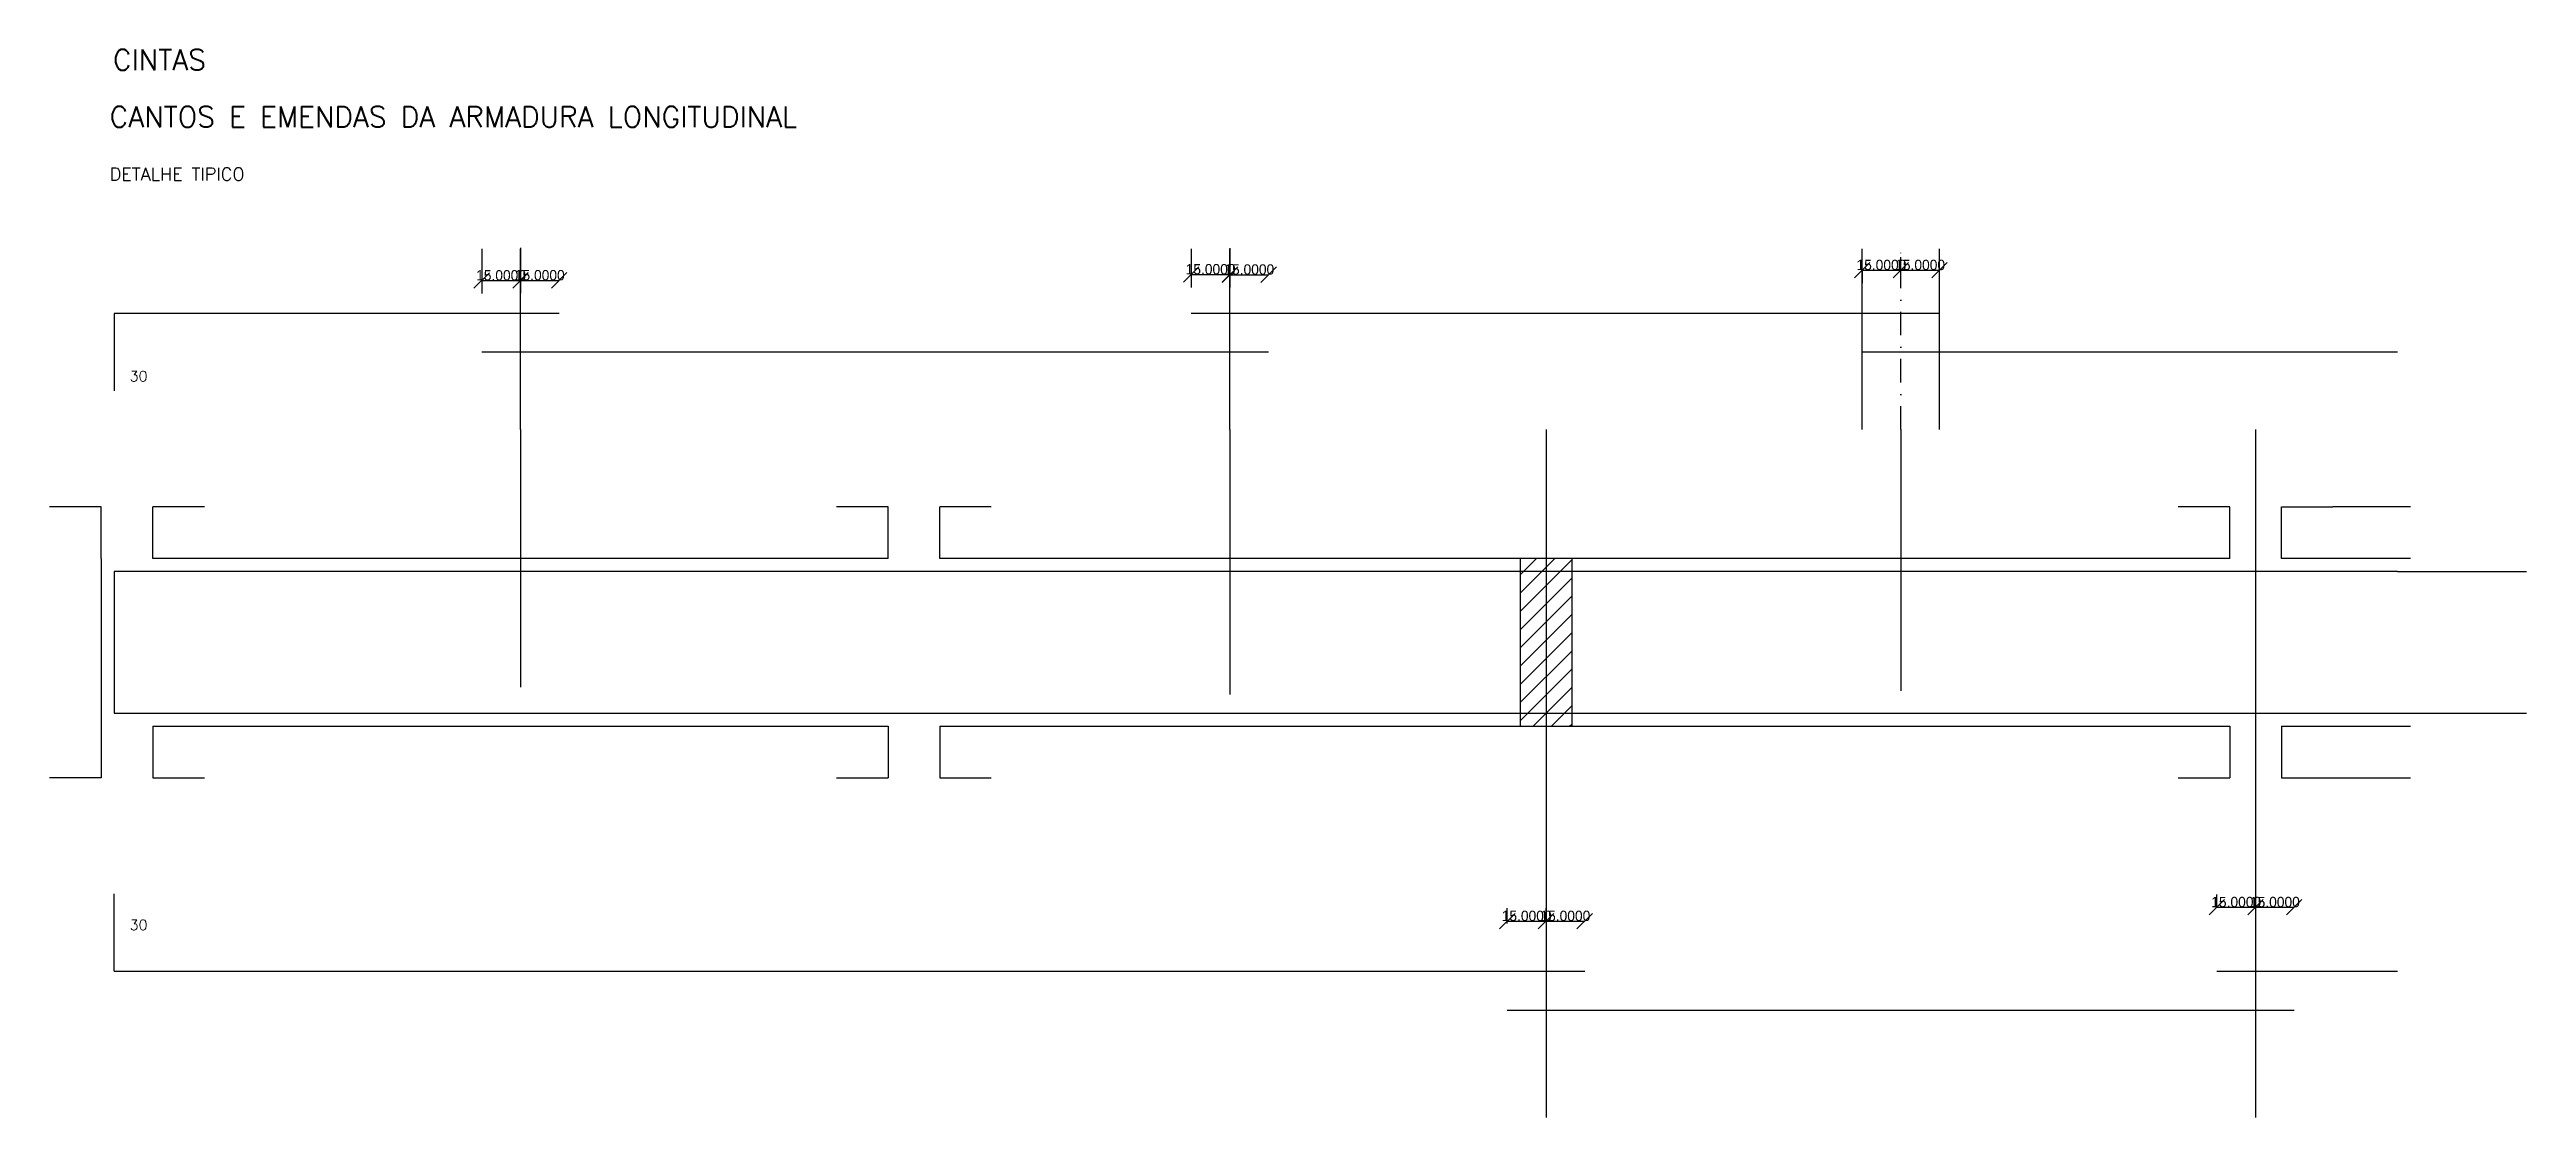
# Model space of a CAD drawing. Extents: x 10133 to 11093, y 13977 to 14391.
import ezdxf

# ---------------------------------------------------------------- set-up
doc = ezdxf.new("R2010")
doc.units = 0
doc.header["$LTSCALE"] = 9.07
doc.header["$MEASUREMENT"] = 0
doc.header["$PDMODE"] = 35
doc.header["$PDSIZE"] = -20
doc.linetypes.add('DASHDOTX2', pattern=[2, 1, -0.5, 0, -0.5])
doc.layers.get('0').update_dxf_attribs({"linetype": 'CONTINUOUS'})
doc.layers.get('DEFPOINTS').update_dxf_attribs({"linetype": 'CONTINUOUS'})
for name, color, linetype in [('PENA02', 2, 'CONTINUOUS'), ('PENA03', 3, 'CONTINUOUS'), ('PENA05', 5, 'CONTINUOUS'), ('PENA06', 6, 'CONTINUOUS'), ('PONTOTRACO', 7, 'DASHDOTX2'), ('VERDE03', 3, 'CONTINUOUS')]:
    doc.layers.add(name, color=color, linetype=linetype)
doc.styles.add('ROMANS', font='ROMANS', dxfattribs={"height": 0.2})
doc.dimstyles.new('MYRIAM', dxfattribs={"dimtxt": 4, "dimasz": 0, "dimexe": 5, "dimexo": 0, "dimgap": 0, "dimtad": 1, "dimdec": 4, "dimzin": 0, "dimtxsty": 'STANDARD', "dimtsz": 3, "dimcen": 0, "dimdle": 5, "dimse2": 1, "dimazin": 3, "dimtfac": 1, "dimtdec": 4, "dimtix": 1, "dimtmove": 0, "dimatfit": 3, "dimtolj": 1, "dimtzin": 0})

# ---------------------------------------------------------------- blocks, each defined once
blk = doc.blocks.new('*X0')
at = {"color": 0}
for p, q in [((1562.87, 1336.6), (1576.32, 1350.04)), ((1562.87, 1343.67), (1569.24, 1350.04)), ((1562.87, 1329.53), (1582.87, 1349.53)), ((1562.87, 1322.45), (1582.87, 1342.45)), ((1562.87, 1315.38), (1582.87, 1335.38)), ((1562.87, 1308.31), (1582.87, 1328.31)), ((1562.87, 1301.24), (1582.87, 1321.24)), ((1562.87, 1294.17), (1582.87, 1314.17)), ((1562.87, 1287.1), (1582.87, 1307.1)), ((1567.88, 1285.04), (1582.87, 1300.03)), ((1574.96, 1285.04), (1582.87, 1292.96)), ((1582.03, 1285.04), (1582.87, 1285.89))]:
    blk.add_line(p, q, dxfattribs=at)
blk = doc.blocks.new('*D10')
at = {"color": 0, "linetype": 'BYBLOCK'}
for p, q in [((10297.37, 14298.25), (10303.37, 14304.25)), ((10300.37, 14313.54), (10300.37, 14296.25)), ((10312.37, 14298.25), (10318.37, 14304.25)), ((10300.37, 14301.25), (10315.37, 14301.25))]:
    blk.add_line(p, q, dxfattribs=at)
at = {"layer": 'DEFPOINTS', "color": 0, "linetype": 'BYBLOCK'}
for p in [(10300.37, 14313.54), (10315.37, 14313.54), (10315.37, 14301.25)]:
    blk.add_point(p, dxfattribs=at)
at = {"color": 0, "linetype": 'BYBLOCK', "insert": (10307.87, 14303.25), "char_height": 4, "attachment_point": 5}
blk.add_mtext('\\A1;15.0000', dxfattribs=at)
blk = doc.blocks.new('*D9')
at = {"color": 0, "linetype": 'BYBLOCK'}
for p, q in [((10315.37, 14313.98), (10315.37, 14296.31)), ((10312.37, 14298.31), (10318.37, 14304.31)), ((10327.37, 14298.31), (10333.37, 14304.31)), ((10315.37, 14301.31), (10330.37, 14301.31))]:
    blk.add_line(p, q, dxfattribs=at)
at = {"layer": 'DEFPOINTS', "color": 0, "linetype": 'BYBLOCK'}
for p in [(10315.37, 14313.98), (10330.37, 14313.98), (10330.37, 14301.31)]:
    blk.add_point(p, dxfattribs=at)
at = {"color": 0, "linetype": 'BYBLOCK', "insert": (10322.87, 14303.31), "char_height": 4, "attachment_point": 5}
blk.add_mtext('\\A1;15.0000', dxfattribs=at)
blk = doc.blocks.new('*D8')
at = {"color": 0, "linetype": 'BYBLOCK'}
for p, q in [((10572.37, 14300.62), (10578.37, 14306.62)), ((10575.37, 14313.54), (10575.37, 14298.62)), ((10587.37, 14300.62), (10593.37, 14306.62)), ((10575.37, 14303.62), (10590.37, 14303.62))]:
    blk.add_line(p, q, dxfattribs=at)
at = {"layer": 'DEFPOINTS', "color": 0, "linetype": 'BYBLOCK'}
for p in [(10575.37, 14313.54), (10590.37, 14313.54), (10590.37, 14303.62)]:
    blk.add_point(p, dxfattribs=at)
at = {"color": 0, "linetype": 'BYBLOCK', "insert": (10582.87, 14305.62), "char_height": 4, "attachment_point": 5}
blk.add_mtext('\\A1;15.0000', dxfattribs=at)
blk = doc.blocks.new('*D7')
at = {"color": 0, "linetype": 'BYBLOCK'}
for p, q in [((10590.37, 14313.81), (10590.37, 14298.51)), ((10587.37, 14300.51), (10593.37, 14306.51)), ((10602.37, 14300.51), (10608.37, 14306.51)), ((10590.37, 14303.51), (10605.37, 14303.51))]:
    blk.add_line(p, q, dxfattribs=at)
at = {"layer": 'DEFPOINTS', "color": 0, "linetype": 'BYBLOCK'}
for p in [(10590.37, 14313.81), (10605.37, 14313.81), (10605.37, 14303.51)]:
    blk.add_point(p, dxfattribs=at)
at = {"color": 0, "linetype": 'BYBLOCK', "insert": (10597.87, 14305.51), "char_height": 4, "attachment_point": 5}
blk.add_mtext('\\A1;15.0000', dxfattribs=at)
blk = doc.blocks.new('*D6')
at = {"color": 0, "linetype": 'BYBLOCK'}
for p, q in [((10832.37, 14302.28), (10838.37, 14308.28)), ((10835.37, 14305.76), (10835.37, 14300.28)), ((10835.37, 14305.28), (10850.37, 14305.28)), ((10847.37, 14302.28), (10853.37, 14308.28))]:
    blk.add_line(p, q, dxfattribs=at)
at = {"layer": 'DEFPOINTS', "color": 0, "linetype": 'BYBLOCK'}
for p in [(10835.37, 14305.76), (10850.37, 14305.28), (10850.37, 14304.32)]:
    blk.add_point(p, dxfattribs=at)
at = {"color": 0, "linetype": 'BYBLOCK', "insert": (10842.87, 14307.28), "char_height": 4, "attachment_point": 5}
blk.add_mtext('\\A1;15.0000', dxfattribs=at)
blk = doc.blocks.new('*D5')
at = {"color": 0, "linetype": 'BYBLOCK'}
for p, q in [((10847.37, 14302.28), (10853.37, 14308.28)), ((10850.37, 14304.32), (10850.37, 14310.28)), ((10850.37, 14305.28), (10865.37, 14305.28)), ((10862.37, 14302.28), (10868.37, 14308.28))]:
    blk.add_line(p, q, dxfattribs=at)
at = {"layer": 'DEFPOINTS', "color": 0, "linetype": 'BYBLOCK'}
for p in [(10850.37, 14304.32), (10865.37, 14305.28), (10865.37, 14304.8)]:
    blk.add_point(p, dxfattribs=at)
at = {"color": 0, "linetype": 'BYBLOCK', "insert": (10857.87, 14307.28), "char_height": 4, "attachment_point": 5}
blk.add_mtext('\\A1;15.0000', dxfattribs=at)
blk = doc.blocks.new('*D4')
at = {"color": 0, "linetype": 'BYBLOCK'}
for p, q in [((10694.87, 14050.01), (10700.87, 14056.01)), ((10697.87, 14052.05), (10697.87, 14058.01)), ((10709.87, 14050.01), (10715.87, 14056.01)), ((10697.87, 14053.01), (10712.87, 14053.01))]:
    blk.add_line(p, q, dxfattribs=at)
at = {"layer": 'DEFPOINTS', "color": 0, "linetype": 'BYBLOCK'}
for p in [(10697.87, 14052.05), (10712.87, 14053.01), (10712.87, 14053.01)]:
    blk.add_point(p, dxfattribs=at)
at = {"color": 0, "linetype": 'BYBLOCK', "insert": (10705.37, 14055.01), "char_height": 4, "attachment_point": 5}
blk.add_mtext('\\A1;15.0000', dxfattribs=at)
blk = doc.blocks.new('*D3')
at = {"color": 0, "linetype": 'BYBLOCK'}
for p, q in [((10709.87, 14050.01), (10715.87, 14056.01)), ((10712.87, 14053.01), (10712.87, 14058.01)), ((10724.87, 14050.01), (10730.87, 14056.01)), ((10712.87, 14053.01), (10727.87, 14053.01))]:
    blk.add_line(p, q, dxfattribs=at)
at = {"layer": 'DEFPOINTS', "color": 0, "linetype": 'BYBLOCK'}
for p in [(10712.87, 14053.01), (10727.87, 14053.97), (10727.87, 14053.01)]:
    blk.add_point(p, dxfattribs=at)
at = {"color": 0, "linetype": 'BYBLOCK', "insert": (10720.37, 14055.01), "char_height": 4, "attachment_point": 5}
blk.add_mtext('\\A1;15.0000', dxfattribs=at)
blk = doc.blocks.new('*D2')
at = {"color": 0, "linetype": 'BYBLOCK'}
for p, q in [((10969.87, 14055.37), (10975.87, 14061.37)), ((10972.87, 14058.37), (10972.87, 14063.37)), ((10972.87, 14058.37), (10987.87, 14058.37)), ((10984.87, 14055.37), (10990.87, 14061.37))]:
    blk.add_line(p, q, dxfattribs=at)
at = {"layer": 'DEFPOINTS', "color": 0, "linetype": 'BYBLOCK'}
for p in [(10972.87, 14058.37), (10987.87, 14059.81), (10987.87, 14058.37)]:
    blk.add_point(p, dxfattribs=at)
at = {"color": 0, "linetype": 'BYBLOCK', "insert": (10980.37, 14060.37), "char_height": 4, "attachment_point": 5}
blk.add_mtext('\\A1;15.0000', dxfattribs=at)
blk = doc.blocks.new('*D1')
at = {"color": 0, "linetype": 'BYBLOCK'}
for p, q in [((10984.87, 14055.37), (10990.87, 14061.37)), ((10987.87, 14059.81), (10987.87, 14053.37)), ((10987.87, 14058.37), (11002.87, 14058.37)), ((10999.87, 14055.37), (11005.87, 14061.37))]:
    blk.add_line(p, q, dxfattribs=at)
at = {"layer": 'DEFPOINTS', "color": 0, "linetype": 'BYBLOCK'}
for p in [(10987.87, 14059.81), (11002.87, 14060.77), (11002.87, 14058.37)]:
    blk.add_point(p, dxfattribs=at)
at = {"color": 0, "linetype": 'BYBLOCK', "insert": (10995.37, 14060.37), "char_height": 4, "attachment_point": 5}
blk.add_mtext('\\A1;15.0000', dxfattribs=at)

msp = doc.modelspace()

# ---------------------------------------------------------------- linework, layer by layer
at = {"layer": 'PENA02'}
for p, q in [((10315.37044, 14243.54184), (10315.37044, 14313.54184)), ((10590.37044, 14243.54184), (10590.37044, 14313.54184)), ((10835.37044, 14243.54184), (10835.37044, 14313.54184)), ((10865.37044, 14243.54184), (10865.37044, 14313.54184)), ((10315.37044, 14243.54184), (10315.37044, 14143.6969)), ((10590.37044, 14243.54184), (10590.37044, 14140.88801)), ((10712.87044, 14243.54184), (10712.87044, 13976.90537)), ((10850.37044, 14243.54184), (10850.37044, 14142.29246)), ((10987.87044, 14243.54184), (10987.87044, 13976.90537))]:
    msp.add_line(p, q, dxfattribs=at)
at = {"layer": 'PENA03'}
for p, q in [((10152.87044, 14213.54184), (10132.87044, 14213.54184)), ((10152.87044, 14193.54184), (10152.87044, 14213.54184)), ((10172.87044, 14193.54184), (10172.87044, 14213.54184)), ((10192.87044, 14213.54184), (10172.87044, 14213.54184)), ((10457.87044, 14213.54184), (10437.87044, 14213.54184)), ((10457.87044, 14193.54184), (10457.87044, 14213.54184)), ((10477.87044, 14193.54184), (10477.87044, 14213.54184)), ((10497.87044, 14213.54184), (10477.87044, 14213.54184)), ((10977.87044, 14213.54184), (10957.87044, 14213.54184)), ((10977.87044, 14193.54184), (10977.87044, 14213.54184)), ((10997.87044, 14193.54184), (10997.87044, 14213.54184)), ((10997.87044, 14213.54184), (11017.87044, 14213.54184)), ((11047.87044, 14213.54184), (11017.87044, 14213.54184)), ((10152.87044, 14193.54184), (10152.87044, 14128.54184)), ((10457.87044, 14193.54184), (10172.87044, 14193.54184)), ((10977.87044, 14193.54184), (10477.87044, 14193.54184)), ((11047.87044, 14193.54184), (10997.87044, 14193.54184)), ((10152.87044, 14128.54184), (10152.87044, 14108.54184)), ((10172.87044, 14128.54184), (10457.87044, 14128.54184)), ((10172.87044, 14128.54184), (10172.87044, 14108.54184)), ((10457.87044, 14128.54184), (10457.87044, 14108.54184)), ((10477.87044, 14128.54184), (10477.87044, 14108.54184)), ((10477.87044, 14128.54184), (10977.87044, 14128.54184)), ((10977.87044, 14128.54184), (10977.87044, 14108.54184)), ((10997.87044, 14128.54184), (11047.87044, 14128.54184)), ((10152.87044, 14108.54184), (10132.87044, 14108.54184)), ((10172.87044, 14108.54184), (10192.87044, 14108.54184)), ((10437.87044, 14108.54184), (10457.87044, 14108.54184)), ((10477.87044, 14108.54184), (10497.87044, 14108.54184)), ((10957.87044, 14108.54184), (10977.87044, 14108.54184)), ((10997.87044, 14108.54184), (11047.87044, 14108.54184))]:
    msp.add_line(p, q, dxfattribs=at)
at = {"layer": 'PENA05'}
for p, q in [((10157.87044, 14288.54184), (10157.87044, 14258.54184)), ((10330.37044, 14288.54184), (10157.87044, 14288.54184)), ((10865.37044, 14288.54184), (10575.37044, 14288.54184)), ((10605.37044, 14273.54184), (10300.37044, 14273.54184)), ((11042.87044, 14273.54184), (10835.37044, 14273.54184)), ((11042.87044, 14188.54184), (10157.87044, 14188.54184)), ((10157.87044, 14188.54184), (10157.87044, 14133.54184)), ((11042.87044, 14188.54184), (11092.87044, 14188.54184)), ((10157.87044, 14133.54184), (11042.87044, 14133.54184)), ((11042.87044, 14133.54184), (11092.87044, 14133.54184)), ((10157.87044, 14033.54184), (10157.87044, 14063.54184)), ((10157.87044, 14033.54184), (10727.87044, 14033.54184)), ((10972.87044, 14033.54184), (11042.87044, 14033.54184)), ((10697.87044, 14018.54184), (11002.87044, 14018.54184))]:
    msp.add_line(p, q, dxfattribs=at)
at = {"layer": 'PONTOTRACO'}
msp.add_line((10850.37044, 14243.54184), (10850.37044, 14313.54184), dxfattribs=at)
at = {"layer": 'VERDE03'}
for p, q in [((10702.87044, 14193.54184), (10702.87044, 14128.54184)), ((10722.87044, 14193.54184), (10722.87044, 14128.54184)), ((10997.87044, 14128.54184), (10997.87044, 14108.54184)), ((10997.87044, 14108.54184), (11017.87044, 14108.54184))]:
    msp.add_line(p, q, dxfattribs=at)

# ---------------------------------------------------------------- block references
at = {"layer": 'PENA02'}
msp.add_blockref('*X0', (9140, 12843.5), dxfattribs=at)

# ---------------------------------------------------------------- texts
at = {"layer": 'PENA03', "style": 'ROMANS'}
for s, height, p in [('DETALHE TIPICO', 5, (10156.16946, 14339.98847)), ('30', 4, (10163.95628, 14262.18495)), ('30', 4, (10163.95628, 14049.52199))]:
    msp.add_text(s, height=height, dxfattribs=at).set_placement(p)
at = {"layer": 'PENA06', "style": 'ROMANS'}
for s, p in [('CINTAS', (10157.46726, 14382.78041)), ('CANTOS E EMENDAS DA ARMADURA LONGITUDINAL', (10156.16946, 14360.73608))]:
    msp.add_text(s, height=8, dxfattribs=at).set_placement(p)

# ---------------------------------------------------------------- dimensions: what is measured, and where the dimension line sits
at = {"layer": 'PENA02'}
for base, p1, p2, picture, middle in [((10330.37044, 14301.30761), (10315.37044, 14313.98131), (10330.37044, 14313.98131), '*D9', (10322.87044, 14303.30761)), ((10605.37045, 14303.51176), (10590.37045, 14313.81312), (10605.37045, 14313.81312), '*D7', (10597.87045, 14305.51176)), ((10315.37044, 14301.24813), (10300.37044, 14313.54184), (10315.37044, 14313.54184), '*D10', (10307.87044, 14303.24813)), ((10590.37044, 14303.62048), (10575.37044, 14313.54184), (10590.37044, 14313.54184), '*D8', (10582.87044, 14305.62048)), ((10850.37044, 14305.28224), (10835.37044, 14305.76244), (10850.37044, 14304.32184), '*D6', (10842.87044, 14307.28224)), ((10865.37044, 14305.28224), (10850.37044, 14304.32184), (10865.37044, 14304.80204), '*D5', (10857.87044, 14307.28224)), ((10712.87044, 14053.0101), (10697.87044, 14052.04969), (10712.87044, 14053.0101), '*D4', (10705.37044, 14055.0101)), ((10727.87044, 14053.0101), (10712.87044, 14053.0101), (10727.87044, 14053.9705), '*D3', (10720.37044, 14055.0101)), ((10987.87044, 14058.37106), (10972.87044, 14058.37106), (10987.87044, 14059.81166), '*D2', (10980.37044, 14060.37106)), ((11002.87044, 14058.37106), (10987.87044, 14059.81166), (11002.87044, 14060.77207), '*D1', (10995.37044, 14060.37106))]:
    dim = msp.add_linear_dim(base=base, p1=p1, p2=p2, dimstyle='MYRIAM', dxfattribs=at)
    dim.commit()
    dim.dimension.update_dxf_attribs({"geometry": picture, "text_midpoint": middle})

doc.saveas('drawing.dxf')
